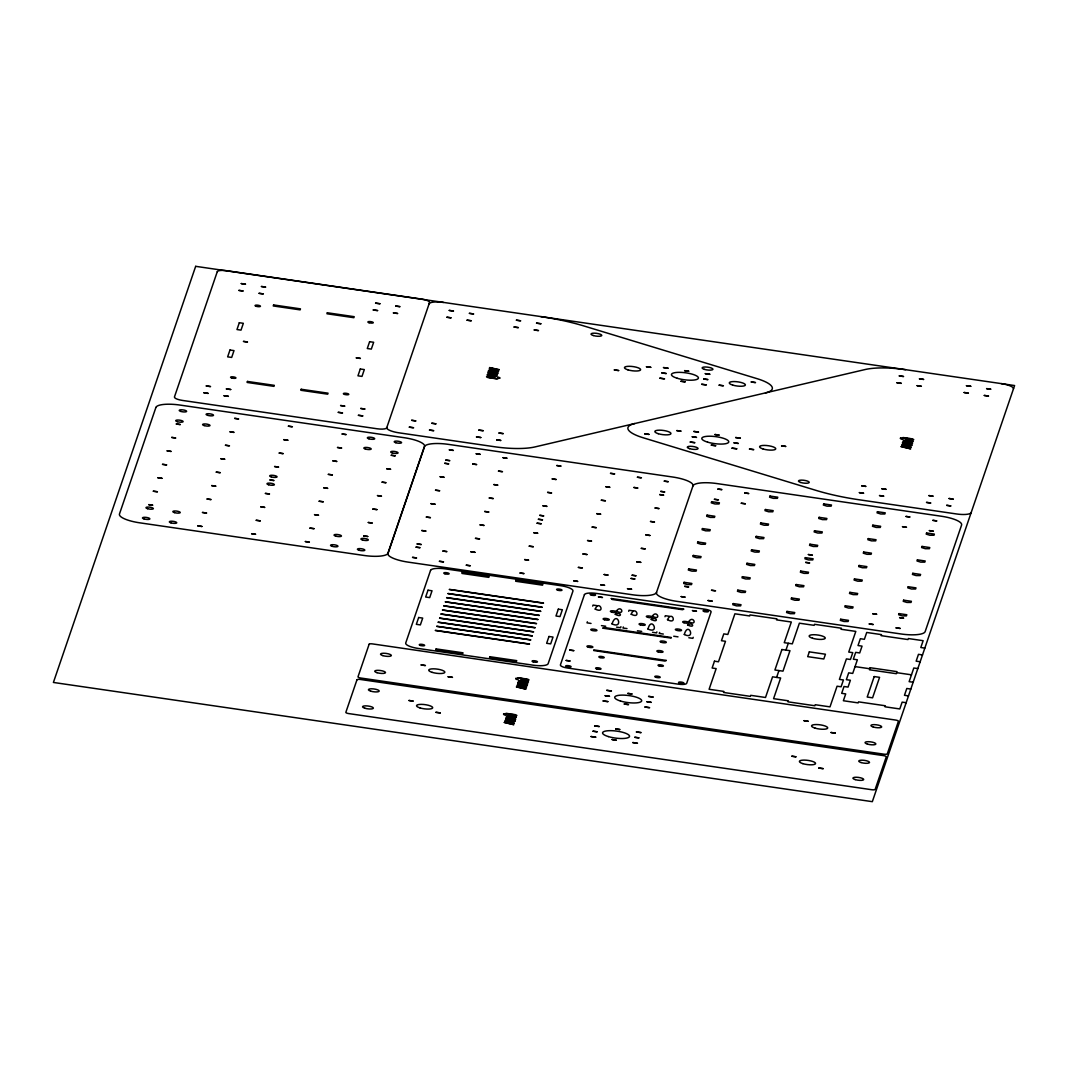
<?xml version="1.0" encoding="UTF-8"?>
<svg xmlns="http://www.w3.org/2000/svg" width="1068" height="1068" viewBox="0 0 1068 1068"><rect width="100%" height="100%" fill="white"/><g stroke="black" fill="none" stroke-linecap="round" stroke-linejoin="round"><path stroke-width="1.5" d="M587.347 621.816L587 622.844L591.031 623.432M592.713 606.117L593.06 605.089L597.092 605.676M620.935 626.702L620.588 627.73L616.556 627.143M623.311 626.983L622.964 628.011L626.996 628.585M628.678 611.283L629.025 610.255L633.057 610.843M656.9 631.869L656.553 632.897L652.521 632.309M659.624 632.43L659.276 633.457L663.308 634.045M664.99 616.73L665.337 615.702L669.369 616.289M666.272 660.505L664.883 661.065L593.648 650.532M693.212 637.316L692.852 638.344L688.833 637.756M776.61 677.406L778.946 670.571M785.955 650.105L788.277 643.27M449.414 589.376L543.479 603.033M448.013 593.474L542.077 607.131M446.611 597.573L540.675 611.23M443.807 605.77L537.871 619.427M441.004 613.953L535.068 627.61M439.602 618.052L533.666 631.856L439.615 618.225M438.2 622.15L532.278 635.807M436.812 626.249L530.876 639.906L436.799 626.395M435.41 630.334L529.474 643.991M543.438 603.206L449.414 589.549M541.983 607.332L448.013 593.648M540.635 611.39L446.638 597.76M539.26 615.475L445.196 601.818L539.273 615.328M537.845 619.587L443.794 605.916M536.443 623.685L442.392 610.015L536.47 623.512M534.975 627.81L441.017 614.127M532.264 635.954L438.214 622.31M529.434 644.164L435.437 630.534M593.768 649.891L666.245 660.398M671.091 638.077L602.659 628.158L603.941 627.477L671.265 637.476M601.458 625.621L605.73 626.235M637.422 630.774L641.694 631.402M673.734 636.234L678.006 636.848M924.835 648.102L920.803 647.515L923.139 640.693L908.361 638.544L908.014 639.558L881.14 635.647L881.5 634.632L866.722 632.47L864.386 639.305L860.354 638.717L858.018 645.539L862.05 646.127L859.713 652.948L855.682 652.361L853.345 659.196L857.377 659.784L852.718 673.427L848.686 672.84L846.35 679.675L850.382 680.263L848.045 687.084L844.014 686.497L841.677 693.319L845.709 693.906L843.373 700.741L858.151 702.891L858.512 701.863L885.372 705.774L885.025 706.802L899.803 708.952L902.14 702.13L906.171 702.717M922.498 654.924L918.467 654.337L916.144 661.172L920.162 661.76M917.839 668.581L913.808 667.994L909.135 681.651L913.167 682.238M855.054 666.606L869.819 668.755M896.693 672.666L911.471 674.816M910.83 689.06L906.799 688.473L904.462 695.295L908.494 695.882M386.79 427.507A13.483 3.511 7.5 0 0 398.951 432.82L494.684 446.758A45.764 11.922 7.5 0 0 535.081 446.905L865.147 369.528A45.764 11.922 7.5 0 1 905.544 369.675M765.489 392.891A35.337 9.212 7.5 0 0 757.185 378.699L584.143 326.034A90.994 23.71 7.5 0 0 540.862 316.622M429.056 303.899A13.483 3.511 7.5 0 1 443.527 302.444M1001.277 383.612A13.483 3.511 7.5 0 1 1013.439 388.926M634.739 423.542A35.337 9.212 7.5 0 0 643.056 437.733L816.085 490.399A90.994 23.71 7.5 0 0 859.38 499.811L956.701 513.988A13.483 3.511 7.5 0 0 971.186 512.533M692.892 485.993A22.455 5.847 7.5 0 1 717.015 483.577L941.308 516.231A22.455 5.847 7.5 0 1 961.574 525.096L925.168 631.575A22.455 5.847 7.5 0 1 901.058 633.978L676.752 601.337A22.455 5.847 7.5 0 1 656.486 592.46L692.972 485.887A22.455 5.847 7.5 0 0 672.72 477.022L448.413 444.368A22.455 5.847 7.5 0 0 424.303 446.784L387.898 553.264A22.455 5.847 7.5 0 0 408.163 562.128L632.456 594.769A22.455 5.847 7.5 0 0 656.58 592.366M497.728 373.493L497.715 373.666A3.311 0.868 7.5 0 1 496.567 374.12L495.779 374.174L497.221 375.095A3.404 0.881 7.5 0 1 496.086 375.576L495.418 375.616L496.633 376.176L487.061 374.788L495.792 374.988L487.689 372.932L496.273 373.546L488.183 371.49L497.728 373.493M499.063 369.581L499.05 369.755A3.311 0.868 7.5 0 1 497.902 370.222L497.114 370.262L498.556 371.197A3.404 0.881 7.5 0 1 497.421 371.664L496.754 371.704L497.968 372.265L488.396 370.876L497.127 371.077L489.024 369.021L497.608 369.648L489.518 367.579L499.063 369.581M499.811 378.059L496.94 378.886L488.316 377.645A4.245 1.108 7.5 0 1 486.514 376.844C486.955 374.654 494.417 375.616 494.925 377.765A3.791 0.988 7.5 0 1 493.069 378.099C501.546 379.848 495.579 376.55 498.169 377.124A3.378 0.881 7.5 0 1 499.704 377.858L499.811 378.059M503.575 714.025L503.682 714.412A3.378 0.881 7.5 0 0 505.204 715.16C507.807 715.734 501.84 712.423 510.304 714.172A3.791 0.988 7.5 0 0 508.448 714.519C508.969 716.655 516.431 717.616 516.872 715.426A4.245 1.108 7.5 0 0 515.056 714.625L506.432 713.384L503.575 714.025M504.323 722.515L513.855 724.691L505.765 722.622L514.349 723.25L506.259 721.194L514.976 721.394L505.418 720.006L506.632 720.566L505.952 720.606A3.404 0.881 7.5 0 0 504.817 721.074L506.259 722.008L505.471 722.061A3.311 0.868 7.5 0 0 504.323 722.515M505.658 718.604L515.19 720.78L507.1 718.724L515.684 719.351L507.594 717.282L516.325 717.496L506.753 716.094L507.967 716.668L507.287 716.708A3.404 0.881 7.5 0 0 506.152 717.175L507.594 718.096L506.806 718.15A3.311 0.868 7.5 0 0 505.658 718.604M515.737 678.474L515.831 678.874A3.378 0.881 7.5 0 0 517.353 679.608C519.956 680.183 513.988 676.885 522.452 678.621A3.791 0.988 7.5 0 0 520.61 678.968C521.117 681.117 528.58 682.078 529.02 679.875A4.245 1.108 7.5 0 0 527.218 679.074L518.594 677.846L515.737 678.474M516.485 686.964L526.003 689.14L517.913 687.084L526.497 687.699L518.407 685.643L527.138 685.843L517.566 684.455L518.781 685.015L518.1 685.055A3.404 0.881 7.5 0 0 516.979 685.536L518.421 686.457L517.633 686.51A3.311 0.868 7.5 0 0 516.485 686.964M517.82 683.066L527.338 685.242L519.248 683.173L527.832 683.8L519.742 681.731L528.473 681.945L518.901 680.556L520.116 681.117L519.435 681.157A3.404 0.881 7.5 0 0 518.314 681.624L519.756 682.559L518.968 682.599A3.311 0.868 7.5 0 0 517.82 683.066M900.431 438.187L900.524 438.574A3.378 0.881 7.5 0 0 902.06 439.308C904.663 439.882 898.695 436.585 907.159 438.334A3.791 0.988 7.5 0 0 905.304 438.668C905.824 440.817 913.287 441.778 913.727 439.589A4.245 1.108 7.5 0 0 911.912 438.788L903.288 437.546L900.431 438.187M901.178 446.678L910.71 448.854L902.62 446.784L911.204 447.412L903.114 445.343L911.832 445.556L902.273 444.168L903.488 444.729L902.807 444.769A3.404 0.881 7.5 0 0 901.672 445.236L903.114 446.17L902.326 446.21A3.311 0.868 7.5 0 0 901.178 446.678M902.513 442.766L912.045 444.942L903.955 442.886L912.539 443.5L904.449 441.444L913.167 441.645L903.608 440.256L904.823 440.817L904.142 440.857A3.404 0.881 7.5 0 0 903.007 441.324L904.449 442.259L903.661 442.312A3.311 0.868 7.5 0 0 902.513 442.766M595.223 609.08C606.037 614.447 599.135 599.188 595.223 609.08M612.031 623.886C624.179 629.733 616.81 609.521 612.031 623.886M615.288 614.327C623.018 618.465 621.189 610.776 615.288 614.327M616.396 611.083C625.634 616.209 621.296 604.007 616.396 611.083M631.188 614.247C641.988 619.614 634.979 604.421 631.188 614.247M647.996 629.052C660.371 634.699 651.467 615.115 647.996 629.052M651.253 619.493C659.383 623.592 656.606 615.822 651.253 619.493M652.361 616.249C662.013 621.296 656.566 609.12 652.361 616.249M667.5 619.694C677.766 625.261 672.106 609.761 667.5 619.694M684.294 634.499C696.243 640.386 688.313 620.361 684.294 634.499M687.565 624.94C695.749 629.039 692.798 621.269 687.565 624.94M688.673 621.696C698.339 626.716 693.079 614.567 688.673 621.696M148.746 504.657L152.791 505.204L148.772 504.617M153.351 491.213L157.383 491.761L153.351 491.213M157.944 477.77L161.976 478.331L157.944 477.77M162.536 464.34L166.568 464.887L162.536 464.34M167.129 450.896L171.174 451.444L167.169 450.829M171.721 437.453L175.766 438.014L171.761 437.386M176.313 424.023L180.358 424.57L176.353 423.956M203.921 392.81L208.233 393.398L203.961 392.744M206.257 385.989L210.57 386.576L206.298 385.922M238.925 290.416L243.237 291.003L238.952 290.389M241.261 283.594L245.573 284.181L241.275 283.554M224.08 395.747L228.378 396.335L224.08 395.747M197.887 525.91L201.932 526.471L197.887 525.91M226.403 388.912L230.715 389.513L226.403 388.912M202.493 512.466L206.524 513.027L202.493 512.466M207.085 499.036L211.117 499.584L207.099 498.996M211.678 485.593L215.709 486.154L211.678 485.593M216.27 472.149L220.315 472.71L216.283 472.123M243.491 341.44L247.522 342L243.531 341.386M220.862 458.719L224.907 459.267L220.876 458.679M225.455 445.276L229.5 445.837L225.495 445.209M230.061 431.846L234.092 432.393L230.074 431.806M259.083 293.353L263.382 293.94L259.123 293.286M261.42 286.531L265.718 287.118L261.46 286.464M234.653 418.402L238.685 418.95L234.693 418.336M251.634 533.733L255.666 534.28L251.647 533.706M256.227 520.29L260.258 520.85L256.227 520.29M260.819 506.859L264.851 507.407L260.832 506.819M265.411 493.416L269.456 493.963L265.411 493.416M270.004 479.973L274.049 480.533L270.017 479.946M274.596 466.542L278.641 467.09L274.623 466.502M279.202 453.099L283.234 453.646L279.242 453.032M283.794 439.656L287.826 440.216L283.794 439.656M288.387 426.225L292.418 426.773L288.427 426.159M305.368 541.556L309.4 542.103L305.381 541.529M309.96 528.113L313.992 528.673L309.96 528.113M314.553 514.683L318.598 515.23L314.566 514.643M319.145 501.239L323.19 501.786L319.145 501.239M338.262 412.368L342.574 412.956L338.302 412.301M340.599 405.546L344.897 406.134L340.612 405.506M323.738 487.796L327.783 488.356L323.764 487.769M328.343 474.366L332.375 474.913L328.343 474.366M332.936 460.922L336.967 461.469L332.976 460.855M337.528 447.479L341.56 448.039L337.528 447.479M356.325 357.873L360.37 358.421L356.325 357.873M342.12 434.049L346.166 434.596L342.161 433.982M373.266 309.974L377.578 310.561L373.266 309.974M375.602 303.152L379.914 303.739L375.602 303.152M358.421 415.305L362.719 415.893L358.421 415.305M360.744 408.47L365.056 409.057L360.77 408.443M393.424 312.911L397.723 313.498L393.438 312.871M395.761 306.075L400.059 306.676L395.774 306.049M363.694 535.936L367.739 536.496L363.694 535.936M368.286 522.506L372.331 523.053L368.3 522.466M372.879 509.062L376.924 509.61L372.879 509.062M377.485 495.619L381.516 496.179L377.525 495.552M382.077 482.189L386.109 482.736L382.117 482.122M386.669 468.745L390.701 469.293L386.709 468.678M391.262 455.302L395.307 455.862L391.302 455.235M409.324 427.173L413.636 427.761L409.338 427.133M411.661 420.338L415.973 420.939L411.701 420.271M446.905 317.276L451.203 317.863L446.945 317.196M449.227 310.441L453.54 311.028L449.254 310.414M429.483 430.097L433.782 430.698L429.523 430.03M431.806 423.275L436.118 423.863L431.859 423.208M412.568 557.389L416.613 557.95L412.582 557.362M416.066 547.15L420.111 547.71L416.093 547.123M417.161 543.959L421.206 544.506L417.161 543.959M421.767 530.516L425.798 531.063L421.767 530.516M467.05 320.2L471.362 320.787L467.063 320.173M426.359 517.072L430.391 517.633L426.359 517.072M469.386 313.378L473.685 313.965L469.426 313.311M430.951 503.642L434.983 504.189L430.951 503.642M435.544 490.199L439.575 490.746L435.544 490.199M440.136 476.755L444.181 477.316L440.176 476.688M444.729 463.325L448.774 463.872L444.769 463.258M445.823 460.121L449.868 460.668L445.863 460.054M449.334 449.882L453.366 450.429L449.374 449.815M408.977 700.501L413.289 701.102L409.004 700.475M439.442 561.301L443.474 561.861L439.442 561.301M442.94 551.061L446.971 551.622L442.953 551.035M421.139 664.964L425.438 665.551L421.152 664.923M476.502 436.945L480.8 437.533L476.502 436.945M478.824 430.124L483.136 430.711L478.824 430.124M472.697 464.033L476.728 464.58L472.71 463.993M476.194 453.793L480.24 454.341L476.235 453.726M514.068 327.048L518.38 327.636L514.082 327.008M516.405 320.226L520.703 320.814L516.445 320.146M466.302 565.212L470.347 565.773L466.329 565.186M435.971 712.316L440.27 712.903L435.971 712.316M470.908 551.782L474.94 552.33L470.908 551.782M475.5 538.339L479.532 538.886L475.5 538.339M496.647 439.882L500.959 440.47L496.687 439.816M498.983 433.061L503.282 433.648L499.023 432.981M448.119 676.765L452.431 677.352L448.119 676.765M480.093 524.895L484.124 525.456L480.106 524.869M484.685 511.465L488.717 512.013L484.685 511.465M489.277 498.022L493.323 498.569L489.291 497.982M493.87 484.578L497.915 485.139L493.897 484.552M498.476 471.148L502.507 471.696L498.516 471.081M503.068 457.705L507.1 458.252L503.081 457.665M534.214 329.985L538.526 330.573L534.24 329.945M536.55 323.15L540.862 323.751L536.55 323.15M520.049 573.035L524.081 573.596L520.063 573.009M524.642 559.592L528.673 560.153L524.655 559.565M529.234 546.162L533.266 546.709L529.234 546.162M533.826 532.718L537.858 533.279L533.84 532.692M537.084 523.2L541.116 523.761L537.084 523.2M538.419 519.275L542.464 519.836L538.419 519.275M539.767 515.35L543.799 515.911L539.807 515.297M543.011 505.845L547.056 506.392L543.038 505.805M547.617 492.401L551.649 492.962L547.63 492.375M552.209 478.971L556.241 479.519L552.249 478.905M556.802 465.528L560.834 466.075L556.802 465.528M614.34 369.942L618.639 370.543L614.34 369.942M573.783 580.859L577.815 581.406L573.796 580.832M578.375 567.415L582.407 567.976L578.389 567.388M582.968 553.985L587 554.532L582.968 553.985M587.56 540.541L591.605 541.089L587.574 540.515M592.153 527.098L596.198 527.659L592.153 527.098M596.758 513.668L600.79 514.215L596.772 513.628M566.16 660.451L570.205 661.012L566.173 660.424M569.711 650.078L573.743 650.639L569.711 650.078M601.351 500.224L605.382 500.772L601.351 500.224M605.943 486.781L609.975 487.342L605.983 486.728M610.536 473.351L614.567 473.898L610.536 473.351M600.643 584.77L604.688 585.317L600.657 584.743M646.46 366.738L650.759 367.325L646.46 366.738M598.454 596.932L602.499 597.493L598.494 596.879M604.154 574.531L608.186 575.078L604.168 574.504M644.685 433.808L648.997 434.396L644.685 433.808M633.898 487.502L637.943 488.049L633.938 487.435M637.409 477.262L641.441 477.81L637.449 477.196M659.877 378.206L664.59 378.86L659.89 378.165M661.893 372.932L666.205 373.52L661.893 372.932M663.508 367.592L668.221 368.233L663.522 367.552M590.991 736.519L595.704 737.16L590.991 736.519M593.007 731.233L597.319 731.82L593.06 731.166M594.622 725.893L599.335 726.547L594.636 725.853M603.14 700.968L607.852 701.609L603.14 700.968M605.169 695.695L609.468 696.283L605.169 695.695M627.517 588.682L631.548 589.229L627.517 588.682M606.771 690.355L611.483 690.996L606.798 690.315M631.014 578.442L635.059 578.99L631.028 578.415M632.109 575.238L636.141 575.799L632.122 575.211M636.702 561.808L640.747 562.355L636.702 561.808M641.294 548.365L645.339 548.912L641.321 548.338M645.9 534.921L649.931 535.482L645.9 534.921M650.492 521.491L654.524 522.038L650.532 521.424M680.97 381.276L685.282 381.877L680.997 381.249M655.084 508.048L659.116 508.595L655.125 507.981M684.601 370.663L688.913 371.25L684.628 370.623M659.677 494.604L663.709 495.165L659.717 494.551M660.772 491.413L664.803 491.961L660.785 491.373M664.269 481.174L668.314 481.721L664.309 481.107M612.097 739.59L616.396 740.177L612.138 739.523M676.805 430.604L681.117 431.192L676.832 430.564M615.729 728.963L620.027 729.564L615.769 728.897M624.246 704.039L628.558 704.626L624.286 703.972M627.877 693.426L632.189 694.013L627.917 693.359M701.676 384.293L706.389 384.934L701.689 384.253M690.222 442.072L694.934 442.713L690.275 441.992M703.692 379.02L707.991 379.607L703.705 378.98M705.307 373.68L710.02 374.321L705.321 373.64M692.251 436.799L696.55 437.386L692.264 436.759M693.853 431.459L698.565 432.099L693.88 431.419M632.79 742.594L637.503 743.248L632.83 742.527M634.806 737.32L639.118 737.908L634.846 737.254M636.421 731.98L641.134 732.621L636.435 731.94M644.938 707.056L649.651 707.697L644.992 706.976M646.954 701.769L651.266 702.357L646.981 701.743M648.57 696.429L653.282 697.084L648.623 696.363M719.124 385.201L723.436 385.788L719.138 385.161M711.328 445.142L715.64 445.73L711.328 445.142M681.17 596.598L685.202 597.159L681.184 596.571M714.959 434.529L719.258 435.117L714.973 434.489M684.668 586.359L688.7 586.919L684.681 586.332M714.425 499.33L718.457 499.877L714.465 499.263M692.491 610.629L696.536 611.176L692.505 610.589M717.923 489.091L721.968 489.638L717.936 489.051M732.021 448.159L736.733 448.8L732.021 448.159M734.036 442.873L738.348 443.46L734.076 442.806M735.652 437.533L740.364 438.187L735.652 437.533M751.245 381.997L755.543 382.584L751.258 381.957M708.031 600.51L712.076 601.07L708.031 600.51M711.542 590.27L715.573 590.831L711.555 590.244M749.469 449.067L753.781 449.655L749.522 449.001M741.285 503.242L745.33 503.789L741.285 503.242M744.796 493.002L748.828 493.549L744.837 492.935M781.589 445.863L785.901 446.451L781.616 445.823M805.673 562.409L809.718 562.969L805.686 562.382M808.356 554.559L812.401 555.12L808.396 554.506M791.855 756.237L796.154 756.825L791.869 756.197M804.004 720.686L808.316 721.287L804.017 720.66M859.38 492.655L863.692 493.242L859.393 492.615M861.716 485.82L866.014 486.421L861.729 485.793M896.946 382.744L901.259 383.345L896.946 382.744M899.283 375.923L903.595 376.51L899.309 375.896M818.836 768.052L823.148 768.64L818.836 768.052M879.525 495.579L883.837 496.179L879.551 495.552M830.984 732.501L835.296 733.089L830.984 732.501M881.861 488.757L886.173 489.344L881.888 488.73M917.105 385.681L921.404 386.269L917.118 385.655M919.441 378.86L923.74 379.447L919.481 378.793M869.245 623.979L873.277 624.526L869.259 623.939M872.743 613.74L876.788 614.287L872.756 613.699M902.5 526.711L906.532 527.258L902.54 526.644M905.998 516.471L910.043 517.019L906.038 516.405M896.105 627.891L900.15 628.438L896.105 627.891M899.616 617.651L903.648 618.198L899.63 617.611M926.543 502.427L930.855 503.015L926.57 502.401M928.88 495.605L933.192 496.193L928.906 495.565M929.374 530.622L933.405 531.17L929.387 530.582M932.871 520.383L936.903 520.93L932.911 520.316M964.124 392.53L968.436 393.117L964.137 392.49M966.46 385.708L970.759 386.296L966.46 385.708M946.702 505.364L951.001 505.952L946.742 505.298M949.038 498.542L953.337 499.13L949.078 498.462M984.269 395.467L988.581 396.054L984.295 395.427M986.605 388.632L990.917 389.219L986.618 388.605M195.671 266.332L53.4 682.452L872.329 801.668L1014.6 385.548L195.671 266.332M155.888 407.482L119.483 513.948A22.455 5.847 7.5 0 0 139.748 522.826L364.041 555.467A22.455 5.847 7.5 0 0 388.165 553.064L424.57 446.584A22.455 5.847 7.5 0 0 404.305 437.72L179.998 405.066A22.455 5.847 7.5 0 0 155.888 407.482M217.271 271.699L174.458 396.922A8.891 2.31 7.5 0 0 182.481 400.433L377.164 428.775A8.891 2.31 7.5 0 0 386.709 427.827L429.523 302.591A8.891 2.31 7.5 0 0 421.5 299.08L226.816 270.738A8.891 2.31 7.5 0 0 217.271 271.699M229.98 350.024L227.644 356.846L231.676 357.433L233.999 350.611L229.98 350.024M239.312 322.723L236.976 329.545L241.008 330.132L243.344 323.31L239.312 322.723M247.442 381.436L247.095 382.451L273.955 386.362L274.316 385.348L247.442 381.436M273.595 304.941L273.248 305.955L300.108 309.867L300.468 308.852L273.595 304.941M301.176 389.259L300.829 390.274L327.689 394.185L328.05 393.171L301.176 389.259M327.329 312.764L326.982 313.778L353.842 317.69L354.202 316.675L327.329 312.764M360.29 368.994L357.954 375.816L361.985 376.403L364.308 369.581L360.29 368.994M369.621 341.693L367.285 348.515L371.317 349.102L373.653 342.281L369.621 341.693M356.966 679.795L345.845 712.329A3.191 0.828 7.5 0 0 348.729 713.584L871.728 789.719A3.191 0.828 7.5 0 0 875.146 789.385L886.266 756.852A3.191 0.828 7.5 0 0 883.396 755.597L360.397 679.462A3.191 0.828 7.5 0 0 356.966 679.795M369.127 644.258L358.007 676.778A3.191 0.828 7.5 0 0 360.877 678.046L883.877 754.168A3.191 0.828 7.5 0 0 887.294 753.834L898.415 721.3A3.191 0.828 7.5 0 0 895.545 720.046L372.545 643.911A3.191 0.828 7.5 0 0 369.127 644.258M430.551 570.392L405.733 642.963A13.924 3.631 7.5 0 0 418.296 648.463L533.172 665.19A13.924 3.631 7.5 0 0 548.138 663.695L572.942 591.111A13.924 3.631 7.5 0 0 560.38 585.624L445.503 568.897A13.924 3.631 7.5 0 0 430.551 570.392M418.669 617.504L416.333 624.326L420.365 624.913L422.701 618.092L418.669 617.504M428.001 590.203L425.665 597.025L429.696 597.613L432.033 590.778L428.001 590.203M436.131 648.903L435.784 649.931L462.658 653.843L463.005 652.815L436.131 648.903M462.284 572.408L461.937 573.436L488.81 577.347L489.157 576.319L462.284 572.408M489.878 656.727L489.518 657.755L516.391 661.666L516.738 660.638L489.878 656.727M516.018 580.231L515.67 581.259L542.544 585.171L542.891 584.143L516.018 580.231M548.979 636.475L546.642 643.296L550.674 643.884L553.01 637.062L548.979 636.475M558.31 609.16L555.974 615.996L560.006 616.583L562.342 609.748L558.31 609.16M584.423 594.662L560.393 664.937A7.823 2.043 7.5 0 0 567.455 668.021L678.287 684.161A7.823 2.043 7.5 0 0 686.684 683.32L711.101 611.884A6.728 1.749 7.5 0 0 705.027 609.227L596.638 593.448A11.374 2.964 7.5 0 0 584.423 594.662M611.296 598.574L612.178 599.468L682.519 609.708L683.84 609.134L611.337 598.521M684.081 582.314L683.68 583.462L687.391 584.596L691.477 584.596L691.877 583.448L684.081 582.314M688.673 568.884L688.286 570.018L691.984 571.153L696.069 571.153L696.47 570.018L688.673 568.884M693.265 555.44L692.878 556.575L696.576 557.723L700.675 557.71L701.062 556.575L693.265 555.44M697.858 541.997L697.471 543.145L701.169 544.279L705.267 544.279L705.654 543.131L697.858 541.997M702.45 528.567L702.063 529.701L705.761 530.836L709.86 530.836L710.247 529.701L702.45 528.567M707.043 515.123L706.656 516.271L710.354 517.406L714.452 517.406L714.839 516.258L707.043 515.123M711.648 501.68L711.248 502.828L714.959 503.962L719.044 503.962L719.431 502.814L711.648 501.68M733.222 603.58L732.822 604.715L736.533 605.863L740.618 605.85L741.018 604.715L733.222 603.58M737.814 590.137L737.427 591.285L741.125 592.42L745.21 592.42L745.611 591.271L737.814 590.137M742.407 576.693L742.02 577.841L745.718 578.976L749.816 578.976L750.203 577.828L742.407 576.693M746.999 563.263L746.612 564.398L750.31 565.546L754.409 565.533L754.796 564.398L746.999 563.263M751.592 549.82L751.205 550.968L754.902 552.103L759.001 552.103L759.388 550.954L751.592 549.82M756.184 536.376L755.797 537.524L759.495 538.659L763.593 538.659L763.98 537.511L756.184 536.376M760.79 522.946L760.389 524.081L764.101 525.229L768.186 525.216L768.573 524.081L760.79 522.946M765.382 509.503L764.982 510.651L768.693 511.786L772.778 511.786L773.179 510.637L765.382 509.503M769.975 496.059L769.587 497.207L773.285 498.342L777.384 498.342L777.771 497.194L769.975 496.059M714.465 661.185L712.129 668.021L716.161 668.608L709.099 689.274L723.877 691.423L723.517 692.451L750.39 696.363L750.737 695.335L765.516 697.484L772.578 676.818L780.641 677.993L773.579 698.659L788.358 700.808L788.01 701.836L814.871 705.748L815.218 704.72L829.996 706.869L837.072 686.203L841.09 686.791L843.426 679.969L839.395 679.381L846.403 658.903L850.435 659.49L852.771 652.655L848.74 652.067L855.802 631.402L841.023 629.252L841.37 628.224L814.51 624.313L814.15 625.341L799.385 623.191L792.309 643.857L784.246 642.682L791.321 622.017L776.543 619.867L776.89 618.839L750.016 614.928L749.669 615.956L734.891 613.806L727.829 634.472L723.797 633.885L721.461 640.707L725.492 641.294L718.497 661.773L714.465 661.185M786.956 611.403L786.569 612.538L790.267 613.686L794.352 613.673L794.752 612.538L786.956 611.403M791.548 597.96L791.161 599.108L794.859 600.243L798.957 600.243L799.345 599.095L791.548 597.96M796.141 584.516L795.753 585.664L799.451 586.799L803.55 586.799L803.937 585.651L796.141 584.516M800.733 571.086L800.346 572.221L804.044 573.369L808.142 573.356L808.529 572.221L800.733 571.086M805.325 557.643L804.938 558.791L808.636 559.926L812.735 559.926L813.122 558.778L805.325 557.643M809.931 544.199L809.531 545.347L813.242 546.482L817.327 546.482L817.714 545.334L809.931 544.199M814.524 530.769L814.123 531.904L817.834 533.052L821.919 533.039L822.32 531.904L814.524 530.769M819.116 517.326L818.729 518.474L822.427 519.609L826.525 519.609L826.912 518.461L819.116 517.326M823.708 503.882L823.321 505.031L827.019 506.165L831.118 506.165L831.505 505.017L823.708 503.882M781.923 649.518L774.914 669.996L782.977 671.158L789.973 650.679L781.923 649.518M809.317 651.867L807.688 656.646L823.802 658.996L825.444 654.217L809.317 651.867M840.69 619.226L840.302 620.361L844 621.509L848.099 621.496L848.486 620.361L840.69 619.226M845.282 605.783L844.895 606.931L848.593 608.066L852.691 608.066L853.078 606.918L845.282 605.783M849.874 592.339L849.487 593.488L853.185 594.622L857.284 594.622L857.671 593.474L849.874 592.339M854.467 578.909L854.08 580.044L857.778 581.192L861.876 581.179L862.263 580.044L854.467 578.909M859.072 565.466L858.672 566.614L862.383 567.749L866.468 567.749L866.856 566.601L859.072 565.466M863.665 552.023L863.264 553.171L866.976 554.305L871.061 554.305L871.461 553.157L863.665 552.023M868.257 538.592L867.87 539.727L871.568 540.875L875.667 540.862L876.054 539.727L868.257 538.592M872.85 525.149L872.463 526.297L876.16 527.432L880.259 527.432L880.646 526.284L872.85 525.149M877.442 511.706L877.055 512.854L880.753 513.988L884.851 513.988L885.239 512.84L877.442 511.706M870.18 667.727L869.472 669.783L896.346 673.694L897.04 671.639L870.18 667.727M874.211 676.565L867.203 697.044L872.583 697.818L879.578 677.339L874.211 676.565M899.016 613.606L898.629 614.754L902.326 615.889L906.425 615.889L906.812 614.741L899.016 613.606M903.608 600.163L903.221 601.311L906.919 602.445L911.017 602.445L911.404 601.297L903.608 600.163M908.214 586.732L907.813 587.867L911.525 589.015L915.61 589.002L915.997 587.867L908.214 586.732M912.806 573.289L912.406 574.437L916.117 575.572L920.202 575.572L920.603 574.424L912.806 573.289M917.399 559.846L917.011 560.994L920.709 562.128L924.808 562.128L925.195 560.98L917.399 559.846M921.991 546.415L921.604 547.55L925.302 548.698L929.4 548.685L929.787 547.55L921.991 546.415M926.583 532.972L926.196 534.12L929.894 535.255L933.993 535.255L934.38 534.107L926.583 532.972M493.643 377.418C492.441 378.379 486.834 377.511 488.209 376.243A2.777 0.721 7.5 0 1 489.638 376.203L492.134 376.563A2.59 0.681 7.5 0 1 493.336 376.991L493.643 377.418M521.972 679.181L522.199 679.742A2.59 0.681 7.5 0 0 523.4 680.169L525.897 680.53A2.777 0.721 7.5 0 0 527.312 680.476C528.7 679.195 523.28 678.514 521.972 679.181M509.823 714.732L510.05 715.293A2.59 0.681 7.5 0 0 511.238 715.707L513.748 716.067A2.777 0.721 7.5 0 0 515.163 716.027C516.538 714.732 511.131 714.065 509.823 714.732M906.679 438.881L906.906 439.442A2.59 0.681 7.5 0 0 908.094 439.869L910.59 440.23A2.777 0.721 7.5 0 0 912.019 440.19C913.394 438.895 907.974 438.214 906.679 438.881M802.856 763.647A8.157 2.123 7.5 0 0 815.551 763.633A8.157 2.123 7.5 0 0 804.07 760.096A8.157 2.123 7.5 0 0 802.856 763.647M419.991 707.91A8.157 2.123 7.5 0 0 432.687 707.897A8.157 2.123 7.5 0 0 421.206 704.359A8.157 2.123 7.5 0 0 419.991 707.91M855.214 779.6A5.433 1.415 7.5 0 0 863.678 779.6A5.433 1.415 7.5 0 0 856.029 777.237A5.433 1.415 7.5 0 0 855.214 779.6M364.882 708.231A5.433 1.415 7.5 0 0 373.346 708.217A5.433 1.415 7.5 0 0 365.683 705.855A5.433 1.415 7.5 0 0 364.882 708.231M608.333 736.573A13.59 3.538 7.5 0 0 629.493 736.546A13.59 3.538 7.5 0 0 610.349 730.659A13.59 3.538 7.5 0 0 608.333 736.573M370.716 691.156A5.433 1.415 7.5 0 0 379.18 691.156A5.433 1.415 7.5 0 0 371.517 688.793A5.433 1.415 7.5 0 0 370.716 691.156M861.048 762.539A5.433 1.415 7.5 0 0 869.512 762.525A5.433 1.415 7.5 0 0 861.863 760.176A5.433 1.415 7.5 0 0 861.048 762.539M732.701 385.094A8.157 2.123 7.5 0 0 745.397 385.081A8.157 2.123 7.5 0 0 733.903 381.556A8.157 2.123 7.5 0 0 732.701 385.094M627.917 369.848A8.157 2.123 7.5 0 0 640.613 369.835A8.157 2.123 7.5 0 0 629.119 366.297A8.157 2.123 7.5 0 0 627.917 369.848M677.219 378.259A13.59 3.538 7.5 0 0 698.379 378.246A13.59 3.538 7.5 0 0 679.235 372.345A13.59 3.538 7.5 0 0 677.219 378.259M593.301 335.526A5.433 1.415 7.5 0 0 601.765 335.526A5.433 1.415 7.5 0 0 594.115 333.163A5.433 1.415 7.5 0 0 593.301 335.526M704.466 369.368A5.433 1.415 7.5 0 0 712.93 369.354A5.433 1.415 7.5 0 0 705.28 366.991A5.433 1.415 7.5 0 0 704.466 369.368M658.262 433.701A8.157 2.123 7.5 0 0 670.958 433.688A8.157 2.123 7.5 0 0 659.477 430.164A8.157 2.123 7.5 0 0 658.262 433.701M763.046 448.961A8.157 2.123 7.5 0 0 775.742 448.947A8.157 2.123 7.5 0 0 764.261 445.409A8.157 2.123 7.5 0 0 763.046 448.961M707.563 442.125A13.59 3.538 7.5 0 0 728.723 442.099A13.59 3.538 7.5 0 0 709.579 436.211A13.59 3.538 7.5 0 0 707.563 442.125M800.746 482.482A5.433 1.415 7.5 0 0 809.21 482.482A5.433 1.415 7.5 0 0 801.561 480.119A5.433 1.415 7.5 0 0 800.746 482.482M689.581 448.653A5.433 1.415 7.5 0 0 698.045 448.64A5.433 1.415 7.5 0 0 690.395 446.291A5.433 1.415 7.5 0 0 689.581 448.653M815.004 728.096A8.157 2.123 7.5 0 0 827.7 728.082A8.157 2.123 7.5 0 0 816.219 724.545A8.157 2.123 7.5 0 0 815.004 728.096M432.139 672.359A8.157 2.123 7.5 0 0 444.835 672.346A8.157 2.123 7.5 0 0 433.354 668.822A8.157 2.123 7.5 0 0 432.139 672.359M867.376 744.062A5.433 1.415 7.5 0 0 875.84 744.049A5.433 1.415 7.5 0 0 868.177 741.686A5.433 1.415 7.5 0 0 867.376 744.062M377.031 672.68A5.433 1.415 7.5 0 0 385.495 672.666A5.433 1.415 7.5 0 0 377.845 670.317A5.433 1.415 7.5 0 0 377.031 672.68M620.481 701.022A13.59 3.538 7.5 0 0 641.641 700.995A13.59 3.538 7.5 0 0 622.51 695.108A13.59 3.538 7.5 0 0 620.481 701.022M382.865 655.619A5.433 1.415 7.5 0 0 391.329 655.605A5.433 1.415 7.5 0 0 383.679 653.242A5.433 1.415 7.5 0 0 382.865 655.619M873.21 726.988A5.433 1.415 7.5 0 0 881.674 726.988A5.433 1.415 7.5 0 0 874.011 724.625A5.433 1.415 7.5 0 0 873.21 726.988M600.016 657.581A2.723 0.708 7.5 0 0 604.221 657.554A2.723 0.708 7.5 0 0 600.349 656.393A2.723 0.708 7.5 0 0 600.016 657.581M420.391 645.446A2.723 0.708 7.5 0 0 424.623 645.446A2.723 0.708 7.5 0 0 420.805 644.271A2.723 0.708 7.5 0 0 420.391 645.446M588.241 647.141A2.99 0.774 7.5 0 0 592.887 647.128A2.99 0.774 7.5 0 0 588.682 645.833A2.99 0.774 7.5 0 0 588.241 647.141M566.828 666.766A2.723 0.708 7.5 0 0 571.06 666.752A2.723 0.708 7.5 0 0 567.228 665.578A2.723 0.708 7.5 0 0 566.828 666.766M533.239 661.88A2.723 0.708 7.5 0 0 537.471 661.866A2.723 0.708 7.5 0 0 533.64 660.691A2.723 0.708 7.5 0 0 533.239 661.88M596.812 668.942A2.723 0.708 7.5 0 0 601.017 668.915A2.723 0.708 7.5 0 0 597.145 667.74A2.723 0.708 7.5 0 0 596.812 668.942M655.992 677.326A2.723 0.708 7.5 0 0 660.198 677.299A2.723 0.708 7.5 0 0 656.326 676.124A2.723 0.708 7.5 0 0 655.992 677.326M659.196 665.965A2.723 0.708 7.5 0 0 663.402 665.938A2.723 0.708 7.5 0 0 659.53 664.777A2.723 0.708 7.5 0 0 659.196 665.965M592.086 630.44A3.124 0.814 7.5 0 0 596.959 630.427A3.124 0.814 7.5 0 0 592.553 629.079A3.124 0.814 7.5 0 0 592.086 630.44M444.902 573.77A2.723 0.708 7.5 0 0 449.134 573.77A2.723 0.708 7.5 0 0 445.303 572.595A2.723 0.708 7.5 0 0 444.902 573.77M658.182 651.894A3.124 0.814 7.5 0 0 663.054 651.88A3.124 0.814 7.5 0 0 658.649 650.532A3.124 0.814 7.5 0 0 658.182 651.894M604.421 619.734A3.124 0.814 7.5 0 0 609.281 619.72A3.124 0.814 7.5 0 0 604.875 618.372A3.124 0.814 7.5 0 0 604.421 619.734M661.439 642.349A3.124 0.814 7.5 0 0 666.312 642.349A3.124 0.814 7.5 0 0 661.906 640.987A3.124 0.814 7.5 0 0 661.439 642.349M640.386 624.9A3.124 0.814 7.5 0 0 645.246 624.887A3.124 0.814 7.5 0 0 640.84 623.538A3.124 0.814 7.5 0 0 640.386 624.9M611.697 612.124A3.124 0.814 7.5 0 0 616.57 612.111A3.124 0.814 7.5 0 0 612.164 610.762A3.124 0.814 7.5 0 0 611.697 612.124M557.75 590.203A2.723 0.708 7.5 0 0 561.982 590.19A2.723 0.708 7.5 0 0 558.15 589.015A2.723 0.708 7.5 0 0 557.75 590.203M591.325 595.09A2.723 0.708 7.5 0 0 595.557 595.09A2.723 0.708 7.5 0 0 591.739 593.901A2.723 0.708 7.5 0 0 591.325 595.09M647.662 617.291A3.124 0.814 7.5 0 0 652.535 617.277A3.124 0.814 7.5 0 0 648.129 615.929A3.124 0.814 7.5 0 0 647.662 617.291M676.685 630.347A3.124 0.814 7.5 0 0 681.558 630.334A3.124 0.814 7.5 0 0 677.152 628.985A3.124 0.814 7.5 0 0 676.685 630.347M683.974 622.737A3.124 0.814 7.5 0 0 688.833 622.724A3.124 0.814 7.5 0 0 684.441 621.376A3.124 0.814 7.5 0 0 683.974 622.737M704.172 611.51A2.723 0.708 7.5 0 0 708.404 611.51A2.723 0.708 7.5 0 0 704.586 610.335A2.723 0.708 7.5 0 0 704.172 611.51M679.675 683.186A2.723 0.708 7.5 0 0 683.907 683.186A2.723 0.708 7.5 0 0 680.076 682.011A2.723 0.708 7.5 0 0 679.675 683.186M812.561 638.25A8.157 2.123 7.5 0 0 825.257 638.237A8.157 2.123 7.5 0 0 813.776 634.712A8.157 2.123 7.5 0 0 812.561 638.25M177.301 421.66A3.738 0.975 7.5 0 0 183.122 421.646A3.738 0.975 7.5 0 0 177.862 420.031A3.738 0.975 7.5 0 0 177.301 421.66M207.673 415.332A3.738 0.975 7.5 0 0 213.493 415.319A3.738 0.975 7.5 0 0 208.233 413.703A3.738 0.975 7.5 0 0 207.673 415.332M335.619 536.069A3.738 0.975 7.5 0 0 341.44 536.056A3.738 0.975 7.5 0 0 336.18 534.441A3.738 0.975 7.5 0 0 335.619 536.069M362.493 539.981A3.738 0.975 7.5 0 0 368.313 539.967A3.738 0.975 7.5 0 0 363.053 538.352A3.738 0.975 7.5 0 0 362.493 539.981M268.562 484.739A3.738 0.975 7.5 0 0 274.369 484.739A3.738 0.975 7.5 0 0 269.109 483.11A3.738 0.975 7.5 0 0 268.562 484.739M395.747 442.699A3.738 0.975 7.5 0 0 401.568 442.699A3.738 0.975 7.5 0 0 396.308 441.084A3.738 0.975 7.5 0 0 395.747 442.699M271.245 476.889A3.738 0.975 7.5 0 0 277.053 476.889A3.738 0.975 7.5 0 0 271.793 475.26A3.738 0.975 7.5 0 0 271.245 476.889M204.175 425.571A3.738 0.975 7.5 0 0 209.996 425.558A3.738 0.975 7.5 0 0 204.722 423.943A3.738 0.975 7.5 0 0 204.175 425.571M392.25 452.939A3.738 0.975 7.5 0 0 398.07 452.939A3.738 0.975 7.5 0 0 392.797 451.323A3.738 0.975 7.5 0 0 392.25 452.939M332.121 546.309A3.738 0.975 7.5 0 0 337.942 546.295A3.738 0.975 7.5 0 0 332.682 544.68A3.738 0.975 7.5 0 0 332.121 546.309M144.047 518.928A3.738 0.975 7.5 0 0 149.867 518.914A3.738 0.975 7.5 0 0 144.607 517.299A3.738 0.975 7.5 0 0 144.047 518.928M180.799 411.42A3.738 0.975 7.5 0 0 186.62 411.407A3.738 0.975 7.5 0 0 181.36 409.792A3.738 0.975 7.5 0 0 180.799 411.42M170.92 522.839A3.738 0.975 7.5 0 0 176.741 522.826A3.738 0.975 7.5 0 0 171.467 521.211A3.738 0.975 7.5 0 0 170.92 522.839M174.418 512.6A3.738 0.975 7.5 0 0 180.238 512.587A3.738 0.975 7.5 0 0 174.978 510.971A3.738 0.975 7.5 0 0 174.418 512.6M368.874 438.788A3.738 0.975 7.5 0 0 374.694 438.788A3.738 0.975 7.5 0 0 369.435 437.172A3.738 0.975 7.5 0 0 368.874 438.788M365.376 449.027A3.738 0.975 7.5 0 0 371.197 449.027A3.738 0.975 7.5 0 0 365.937 447.412A3.738 0.975 7.5 0 0 365.376 449.027M147.544 508.688A3.738 0.975 7.5 0 0 153.365 508.675A3.738 0.975 7.5 0 0 148.105 507.06A3.738 0.975 7.5 0 0 147.544 508.688M358.995 550.22A3.738 0.975 7.5 0 0 364.815 550.207A3.738 0.975 7.5 0 0 359.542 548.592A3.738 0.975 7.5 0 0 358.995 550.22M344.55 394.399A2.723 0.708 7.5 0 0 348.782 394.399A2.723 0.708 7.5 0 0 344.951 393.211A2.723 0.708 7.5 0 0 344.55 394.399M369.047 322.723A2.723 0.708 7.5 0 0 373.279 322.723A2.723 0.708 7.5 0 0 369.461 321.535A2.723 0.708 7.5 0 0 369.047 322.723M256.213 306.302A2.723 0.708 7.5 0 0 260.445 306.289A2.723 0.708 7.5 0 0 256.614 305.114A2.723 0.708 7.5 0 0 256.213 306.302M231.703 377.965A2.723 0.708 7.5 0 0 235.935 377.965A2.723 0.708 7.5 0 0 232.103 376.79A2.723 0.708 7.5 0 0 231.703 377.965"/></g></svg>
